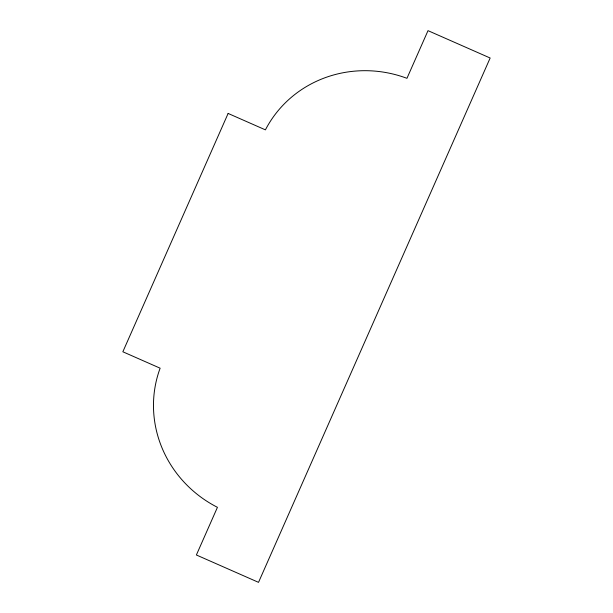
<?xml version="1.0" encoding="UTF-8"?>
<svg xmlns="http://www.w3.org/2000/svg" width="613" height="613" viewBox="0 0 613 613"><rect width="100%" height="100%" fill="white"/><g stroke="black" fill="none" stroke-linecap="round" stroke-linejoin="round"><path stroke-width="0.92" d="M228.128 113.443L122.845 351.778L160.131 368.198A115.627 110.922 23 0 0 217.439 507.319L196.382 554.987L258.525 582.35L490.155 58.013L428.012 30.65L406.955 78.318A115.627 110.922 23 0 0 265.414 129.864L228.128 113.443"/></g></svg>
